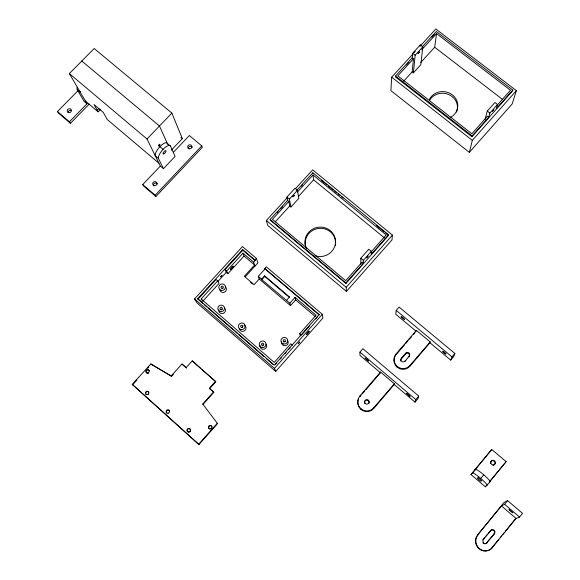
<?xml version="1.0" encoding="UTF-8"?>
<svg xmlns="http://www.w3.org/2000/svg" width="580" height="580" viewBox="0 0 580 580"><rect width="100%" height="100%" fill="white"/><g stroke="black" fill="none" stroke-linecap="round" stroke-linejoin="round"><path stroke-width="0.87" d="M360.825 264.183L360.774 258.252L368.808 249.204L371.367 251.314L371.294 254.228L388.557 234.748L312.859 172.789L296.764 190.385M412.837 54.078L391.667 77.176L390.905 90.668L469.35 152.351L512.227 103.842L516.36 90.632L435.826 29L420.703 45.501M358.679 398.561A9.077 9.034 42.9 0 0 373.738 408.422L373.774 407.798L394.342 383.786L380.531 372.041L359.955 395.93L359.97 396.589L361.137 395.226M412.221 57.804L413.46 58.769L412.199 71.876L413.409 72.819L420.826 64.692L422.813 46.842L420.311 44.914L412.641 53.28L412.221 57.804L395.531 76.023L395.473 76.894L471.924 136.721L512.524 90.915L512.785 90.067L436.312 31.508L422.262 46.835M388.557 234.748L388.506 235.357L345.897 283.475L270.265 220.168L270.099 219.537L287.6 200.405L286.926 197.062L294.974 188.275L297.446 190.32L298.816 198.382L290.942 207.009L289.732 206.001L288.825 201.419L287.6 200.405M365.828 389.789L380.465 372.788L380.531 372.041M295.633 188.507L312.692 169.875L392.406 235.067L392 239.859L346.434 291.421L267.735 225.424L266.394 220.458L287.107 197.823M413.409 72.819L415.149 55.216L422.813 46.842M420.145 46.444L420.311 44.914M404.702 344.65L396.067 354.677L396.184 353.865L416.397 330.404L430.193 341.917L429.954 342.765L450.725 360.1L453.582 356.736L454.894 353.495L399.105 307.059L396.205 310.401L395.741 314.215L416.208 331.296M420.819 62.437L434.696 47.241L436.522 33.575L510.48 90.241L496.842 105.618M373.738 408.422L394.226 384.489L394.342 383.786M397.148 367.205L397.264 366.444A9.041 8.896 23.7 0 1 396.184 353.865M401.49 358.744L401.628 357.954L405.703 353.169A2.255 2.219 23.1 0 1 408.871 352.93A2.255 2.219 23.1 0 1 409.154 356.069L408.987 356.867A2.248 2.211 23.3 0 0 408.712 353.742A2.248 2.211 23.3 0 0 405.55 353.974L401.49 358.744A2.255 2.219 23.9 0 0 400.765 361.014M405.55 353.974L405.703 353.169M404.884 361.601L409.154 356.069M395.589 355.279A9.012 8.86 23.9 0 0 397.459 367.459A9.012 8.86 23.9 0 0 409.821 366.277L409.988 365.509L430.193 341.917M471.924 136.721L472.12 135.945L488.766 117.167L489.868 113.085L497.517 104.465L494.928 102.472L487.28 111.084L485.061 119.487M469.35 152.351L472.323 140.36L516.36 90.632M497.517 104.465L496.342 108.612L512.785 90.067M394.226 384.489L415.026 402.172L415.787 399.569L418.738 396.096L362.884 348.718L359.933 352.118L359.984 355.366L380.465 372.788M418.738 396.096L417.934 398.743L415.026 402.172M450.725 360.1L452.001 356.91L454.894 353.495M482.85 539.958A2.429 2.32 64.4 0 1 483.256 539.501L484.887 537.471M485.975 536.123L487.062 534.774M488.15 533.426L490.796 530.54A2.429 2.32 62.6 0 1 494.095 530.301A2.429 2.32 62.6 0 1 494.45 533.702L486.837 542.612A2.429 2.32 64.4 0 1 485.235 543.75M483.256 539.501L490.796 530.54M492.079 547.694L516.062 518.469L519.557 517.077L522.537 513.38L507.587 500.613L503.861 502.65L477.521 535.064A9.708 9.287 64.4 0 0 478.899 548.665A9.708 9.287 64.4 0 0 492.079 547.694L498.8 539.371M500.482 537.29L501.606 535.905M502.722 534.514L504.404 532.433M505.521 531.048L515.605 518.563M477.521 535.064L501.461 505.956L504.607 504.281L507.587 500.613M486.837 542.612L494.45 533.702M489.281 482.219L506.137 461.644L491.746 449.471L471.011 474.541L485.351 486.809L486.475 485.438M489.853 481.313L506.137 461.644M485.351 486.809L490.122 481.828A9.577 1.167 40.4 0 0 483.742 474.832A9.577 1.167 40.4 0 0 475.564 469.394L474.324 470.612L491.746 449.471M487.171 485.431A9.585 1.131 40.4 0 0 480.769 478.449L483.727 474.824M471.011 474.541L475.564 469.394M409.821 366.277L429.954 342.765M362.312 393.871L364.653 391.152M405.848 343.317L408.153 340.649M409.299 339.307L411.604 336.639M413.33 334.631L415.055 332.63M245.333 276.704L257.904 262.878L256.404 258.397L242.476 246.58L194.568 298.918L196.954 302.869L275.732 371.41L322.893 318.05L322.306 314.295L266.293 266.778L264.813 268.417L319.138 314.534L274.275 365.204L197.722 298.685L242.629 249.588L254.924 260.021L255.12 260.587L253.641 262.211L254.982 266.089M275.601 364.276L276.762 362.964M280.249 359.02L281.416 357.708M284.903 353.764L286.063 352.451M288.978 349.167L290.138 347.855M309.727 325.728L301.419 335.11L299.73 333.66L316.049 315.244L295.053 297.402L289.869 303.195L290.522 305.638L295.655 299.896L295.053 297.402M315.658 319.029L317.434 317.021M275.732 371.41L274.456 368.387L322.306 314.295M346.434 291.421L346.188 287.31L392.406 235.067M198.65 444.295L217.282 423.277L217.543 423.567L198.954 444.541L132.24 384.38L150.873 363.943L171.564 376.275L173.362 374.296M345.897 283.475L345.868 282.946L363.341 263.219L363.341 260.376L371.367 251.314M370.627 252.503L386.208 234.922L313.004 174.971L297.395 192.045M217.543 423.567L202.761 404.05L213.534 391.978L209.358 388.281L215.492 381.423L192.256 360.876L186.122 367.662L186.441 368.046L181.997 364.001L171.216 375.912M213.534 391.978L213.81 392.319L203.051 404.369L202.761 404.05M286.527 300.346L289.493 297.04L264.589 275.855L261.623 279.132L261.805 279.661L289.869 303.195M213.81 392.319L209.641 388.622L215.76 381.778L215.492 381.423M290.522 305.638L259.253 278.987L258.325 276.319L264.988 268.968L264.813 268.417M259.253 278.987L254.098 284.671L244.318 276.312L254.606 264.995L244.049 256.026L242.998 253.17L226.657 271.048L227.86 273.753L244.049 256.026M261.805 279.661L264.763 276.392L264.589 275.855M132.24 384.38L132.653 384.728L136.858 380.125M147.653 368.278L148.857 366.966M254.924 260.021L256.404 258.397M413.46 58.769L397.822 75.85L471.881 133.762L487.483 116.174L488.766 117.167M421.66 49.815L436.522 33.575M290.942 207.009L289.406 199.114L297.446 190.32M202.79 303.333L198.012 299.186L216.064 279.451L217.696 280.858L218.979 283.482L202.594 301.426M227.86 273.753L226.243 272.368L225.025 269.649L242.846 250.168L242.629 249.588M276.972 212.831L278.19 211.497M280.626 208.836L282.46 206.835M301.361 186.165L302.579 184.832M288.825 201.419L272.426 219.363L345.695 280.647L362.072 262.16L363.341 263.219M201.876 300.193L201.158 298.954L217.696 280.858M217.95 281.438L226.243 272.368M275.333 221.77L289.732 206.001M298.2 196.729L313.613 179.844L313.004 174.971M403.658 81.229L412.199 71.876M414.048 52.758L415.258 51.439M406.413 64.953L408.842 62.299M431.933 37.084L434.362 34.43M201.782 145.892L202.333 147.363L155.897 196.518L155.179 195.206L201.782 145.892L189.341 135.531L173.224 152.489M163.437 168.686L175.088 156.404L170.484 146.066L167.308 143.405A8.751 3.059 -49.5 0 0 159.906 146.646A8.751 3.059 -49.5 0 0 155.353 155.94L158.536 158.623L163.437 168.686L160.334 166.061L147.023 138.99L69.353 73.587L94.185 48.524L171.854 113.093L182.338 138.606L171.281 150.234M155.897 196.518L143.492 185.933L142.738 184.585L160.334 166.061M147.023 138.99L171.854 113.093M97.222 110.222L98.999 108.409M85.267 100.942L98.129 111.817L100.601 109.279M89.233 104.081L70.412 123.301L69.419 121.764L87.014 103.805L69.353 73.587M70.412 123.301L58.486 113.122L57.464 111.556L78.242 90.458M478.891 548.651L479.326 548.542A9.744 9.316 64.4 0 0 492.565 547.578M152.004 364.776L171.564 376.275M434.696 47.241L502.461 99.383M412.641 53.28L415.149 55.216M487.28 111.084L489.868 113.085M395.531 76.023L472.12 135.945M391.667 77.176L472.323 140.36M321.342 180.373L326.939 184.955M328.338 186.1L333.232 190.11M334.631 191.255L336.733 192.973M338.133 194.119L339.532 195.264M341.627 196.982L343.026 198.128M376.616 225.62L384.308 231.92M385.707 233.066L387.81 234.784M313.613 179.844L384.54 237.996M286.926 197.062L289.406 199.114M360.774 258.252L363.341 260.376M396.205 310.401L452.001 356.91M180.953 137.446L182.338 138.606M81.802 61.016L159.471 125.998L167.779 144.456M270.099 219.537L345.868 282.946M266.394 220.458L346.188 287.31M159.913 146.638L163.118 149.328A8.758 3.038 -49.5 0 1 170.484 146.066M77.111 87.275A8.598 3.719 -49.3 0 0 77.299 89.777L80.359 92.365A8.598 3.697 -49.3 0 1 80.062 91.285M158.934 163.219L107.256 119.531L103.276 112.389L94.018 104.567L98.129 111.817M87.014 103.805L84.02 101.275L77.299 89.777M242.846 250.168L255.12 260.587M264.988 268.968L319.217 315.005L319.138 314.534M359.933 352.118L415.787 399.569M242.998 253.17L253.641 262.211M295.655 299.896L315.129 316.448M264.763 276.392L289.623 297.54L289.493 297.04M258.325 276.319L261.623 279.132M57.464 111.556L69.419 121.764M142.738 184.585L155.179 195.206M250.582 282.373L252.532 284.04M504.607 504.281L519.557 517.077M501.461 505.956L516.062 518.469M225.025 269.649L226.657 271.048M292.465 345.223L290.776 343.773L274.253 362.42L201.158 298.954M204.153 304.522L206.886 306.892M208.249 308.082L233.493 330.02M234.864 331.202L237.59 333.572M238.953 334.762L264.197 356.7M266.249 358.476L273.071 364.407M194.568 298.918L274.456 368.387M200.52 368.3L192.256 360.876M201.84 369.474L215.76 381.778M181.997 364.001L186.122 367.662M132.653 384.728L198.954 444.541M150.873 363.943L151.257 364.334M197.722 298.685L198.012 299.186M299.73 333.66L300.302 335.856M312.859 172.789L312.946 173.5M359.955 395.93A9.113 9.07 42 0 0 360.949 408.755L360.949 409.364M479.334 548.549A9.744 9.316 64.4 0 1 477.949 534.898M487.301 542.474A2.436 2.327 64.4 0 1 483.763 543.054A2.436 2.327 64.4 0 1 483.698 539.349M484.423 543.736A2.429 2.32 64.4 0 1 482.893 542.721M490.317 530.722A2.421 2.313 62.7 0 1 493.609 530.483A2.421 2.313 62.7 0 1 493.957 533.868M409.988 365.509A9.041 8.896 23.7 0 1 397.278 366.451M405.028 360.818A2.262 2.226 23.7 0 1 401.628 361.369A2.262 2.226 23.7 0 1 401.628 357.954M472.613 472.975A9.585 1.131 40.4 0 1 480.769 478.449M490.39 462.586A2.356 2.269 53.1 0 1 492.819 460.709A2.356 2.269 53.1 0 1 494.965 463.058A2.356 2.269 53.1 0 1 492.913 465.341M490.521 463.783A2.356 2.269 53.1 0 1 490.375 463.188M429.519 100.42A14.834 13.768 5.9 0 1 448.71 94.518A14.834 13.768 5.9 0 1 456.518 112.056M429.403 99.441A14.884 13.811 5.8 0 1 452.973 95.366A14.884 13.811 5.8 0 1 450.254 117.53M68.244 112.73A2.117 1.921 -23.7 0 1 71.63 110.642M153.562 185.875A2.153 2.008 -22.8 0 1 154.672 183.222A2.153 2.008 -22.8 0 1 157.448 184.034M188.304 148.763A2.131 1.979 -18.1 0 1 192.256 147.276M158.536 158.623A8.758 3.038 -49.5 0 1 163.103 149.335M364.776 403.426A2.269 2.262 42.9 0 1 366.763 400.236A2.269 2.262 42.9 0 1 368.96 403.303M373.774 407.798A9.113 9.07 42 0 1 360.949 408.755M335.624 242.585A15.247 14.674 -7.4 0 1 335.349 245.652M305.725 247.102A15.247 14.674 -7.4 0 1 317.782 228.563A15.247 14.674 -7.4 0 1 335.588 241.824M306.704 248.798A15.298 14.717 -7.4 0 1 317.137 227.432A15.298 14.717 -7.4 0 1 335.486 242.781A15.298 14.717 -7.4 0 1 314.954 255.693M287.673 340.59A3.364 3.299 -25.5 0 1 285.512 345.695A3.364 3.299 -25.5 0 1 281.597 341.837M266.133 344.129A3.371 3.292 -30.5 0 1 263.943 349.24A3.371 3.292 -30.5 0 1 260.05 345.383M244.173 325.119A3.357 3.255 -29.7 0 1 245.833 328.962A3.357 3.255 -29.7 0 1 242.23 331.339A3.357 3.255 -29.7 0 1 239.323 328.316M224.395 307.849A3.342 3.226 -29.2 0 1 224.96 311.975A3.342 3.226 -29.2 0 1 220.893 313.36A3.342 3.226 -29.2 0 1 218.921 309.713M225.359 286.803A3.328 3.197 -26.1 0 1 224.532 292.124A3.328 3.197 -26.1 0 1 219.842 289.485M283.881 341.975A1.124 1.102 -25.5 0 1 285.621 341.62M262.211 346.079A1.124 1.095 -30.5 0 1 263.559 344.911M221.082 310.111A1.117 1.073 -29.2 0 1 222.401 309.249M222.321 288.543A1.109 1.066 -26.1 0 1 223.082 288.173M241.824 327.359A1.117 1.087 -29.7 0 1 242.592 326.982M189.356 432.122A1.754 1.689 -52.3 0 1 187.355 431.027A1.754 1.689 -52.3 0 1 188.333 428.874A1.754 1.689 -52.3 0 1 190.508 429.591M190.624 430.904A1.754 1.689 -52.3 0 1 190.146 431.679M209.474 428.903A1.747 1.689 -52.6 0 1 209.329 426.17A1.747 1.689 -52.6 0 1 211.99 426.655M212.062 427.967A1.747 1.689 -52.6 0 1 211.86 428.381M211.555 428.721A1.747 1.689 -52.6 0 1 211.185 428.983M166.938 413.127A1.747 1.675 -48.7 0 1 167.083 410.553A1.747 1.675 -48.7 0 1 169.599 410.923M148.741 394.291A1.733 1.66 -45.8 0 1 148.415 394.603M146.718 394.791A1.733 1.66 -45.8 0 1 146.189 392.182A1.733 1.66 -45.8 0 1 148.879 392.225M147.349 373.288A1.725 1.646 -42.8 0 1 146.631 370.627A1.725 1.646 -42.8 0 1 149.415 370.867M148.639 373.15A1.725 1.646 -42.8 0 1 148.226 373.31M298.243 343.701L299.722 342.048L298.243 343.701M406.652 393.443L410.132 396.437L406.66 393.421M418.1 53.614L419.441 51.975L418.1 53.614M492.536 111.244L493.935 109.569L492.558 111.171M292.951 196.787L294.386 195.221L292.958 196.743M220.552 276.87L222.031 275.326L220.567 276.827M509.095 509.602L512.8 512.778L509.095 509.602M366.618 257.788L368.061 256.142L366.618 257.788M365.103 358.092L368.525 361.072L365.154 358.07M478.065 477.637L477.434 478.304L479.022 479.935L480.929 481.291L481.712 480.697L478.087 477.63M401.664 317.47A2.248 0.399 41 0 0 404.499 319.522A2.248 0.399 41 0 0 402.302 317.108A2.248 0.399 41 0 0 401.664 317.47M443.236 352.176A2.276 0.406 40.5 0 0 446.092 354.17A2.276 0.406 40.5 0 0 443.758 351.697A2.276 0.406 40.5 0 0 443.236 352.176M490.847 462.76A2.363 2.276 53 0 0 494.501 464.529A2.363 2.276 53 0 0 494.073 460.498A2.363 2.276 53 0 0 490.847 462.76M159.079 145.761A1.109 0.392 -49.6 0 0 159.921 144.275A1.109 0.392 -49.6 0 0 158.594 145.29A1.109 0.392 -49.6 0 0 159.079 145.761M68.969 112.621A2.124 1.929 -23.7 0 0 71.275 109.852A2.124 1.929 -23.7 0 0 67.693 109.533A2.124 1.929 -23.7 0 0 68.969 112.621M164.198 153.678A2.189 0.761 -49.5 0 0 165.974 150.706A2.189 0.761 -49.5 0 0 163.371 152.62A2.189 0.761 -49.5 0 0 164.198 153.678M189.131 148.726A2.139 1.987 -18.1 0 0 191.857 146.291A2.139 1.987 -18.1 0 0 188.362 145.37A2.139 1.987 -18.1 0 0 189.131 148.726M154.338 185.68A2.16 2.015 -22.8 0 0 156.883 182.997A2.16 2.015 -22.8 0 0 153.272 182.359A2.16 2.015 -22.8 0 0 154.338 185.68M364.653 402.411A2.276 2.269 42 0 0 368.445 403.484A2.276 2.269 42 0 0 367.459 399.671A2.276 2.269 42 0 0 364.653 402.411M307.335 333.95A2.248 0.362 -49.6 0 0 309.336 331.137A2.248 0.362 -49.6 0 0 306.943 333.435A2.248 0.362 -49.6 0 0 307.335 333.95M231.405 268.997A2.211 0.536 -49.3 0 0 233.283 266.155A2.211 0.536 -49.3 0 0 230.789 268.286A2.211 0.536 -49.3 0 0 231.405 268.997M261.913 347.594A3.393 3.313 -30.2 0 0 265.814 343.215A3.393 3.313 -30.2 0 0 260.094 342.142A3.393 3.313 -30.2 0 0 261.913 347.594M262.377 345.412A1.131 1.102 -30.2 0 0 263.675 343.947A1.131 1.102 -30.2 0 0 261.769 343.592A1.131 1.102 -30.2 0 0 262.377 345.412M241.077 329.52A3.378 3.277 -29.5 0 0 244.977 325.177A3.378 3.277 -29.5 0 0 239.293 324.118A3.378 3.277 -29.5 0 0 241.077 329.52M241.548 327.352A1.124 1.095 -29.5 0 0 242.846 325.909A1.124 1.095 -29.5 0 0 240.954 325.554A1.124 1.095 -29.5 0 0 241.548 327.352M220.436 311.619A3.371 3.248 -29 0 0 224.337 307.313A3.371 3.248 -29 0 0 218.689 306.262A3.371 3.248 -29 0 0 220.436 311.619M220.915 309.466A1.124 1.08 -29 0 0 222.213 308.038A1.124 1.08 -29 0 0 220.327 307.683A1.124 1.08 -29 0 0 220.915 309.466M221.422 290.377A3.349 3.219 -26 0 0 225.308 286.114A3.349 3.219 -26 0 0 219.682 285.077A3.349 3.219 -26 0 0 221.422 290.377M221.901 288.245A1.117 1.073 -26 0 0 223.198 286.825A1.117 1.073 -26 0 0 221.321 286.484A1.117 1.073 -26 0 0 221.901 288.245M283.635 344.02A3.386 3.321 -25.3 0 0 287.513 339.648A3.386 3.321 -25.3 0 0 281.793 338.575A3.386 3.321 -25.3 0 0 283.635 344.02M284.084 341.837A1.131 1.109 -25.3 0 0 285.382 340.38A1.131 1.109 -25.3 0 0 283.475 340.025A1.131 1.109 -25.3 0 0 284.084 341.837M189.036 431.853A1.754 1.689 -52.3 0 0 189.928 428.961A1.754 1.689 -52.3 0 0 187.028 429.715A1.754 1.689 -52.3 0 0 189.036 431.853M168.236 413.185A1.747 1.675 -48.7 0 0 168.969 410.277A1.747 1.675 -48.7 0 0 166.119 411.191A1.747 1.675 -48.7 0 0 168.236 413.185M147.19 394.588A1.74 1.66 -45.8 0 0 148.487 391.884A1.74 1.66 -45.8 0 0 145.551 392.225A1.74 1.66 -45.8 0 0 147.19 394.588M210.475 428.859A1.754 1.696 -52.5 0 0 211.468 426.003A1.754 1.696 -52.5 0 0 208.546 426.641A1.754 1.696 -52.5 0 0 210.475 428.859M147.835 372.933A1.725 1.646 -42.7 0 0 148.785 370.134A1.725 1.646 -42.7 0 0 145.906 370.83A1.725 1.646 -42.7 0 0 147.835 372.933"/></g></svg>
